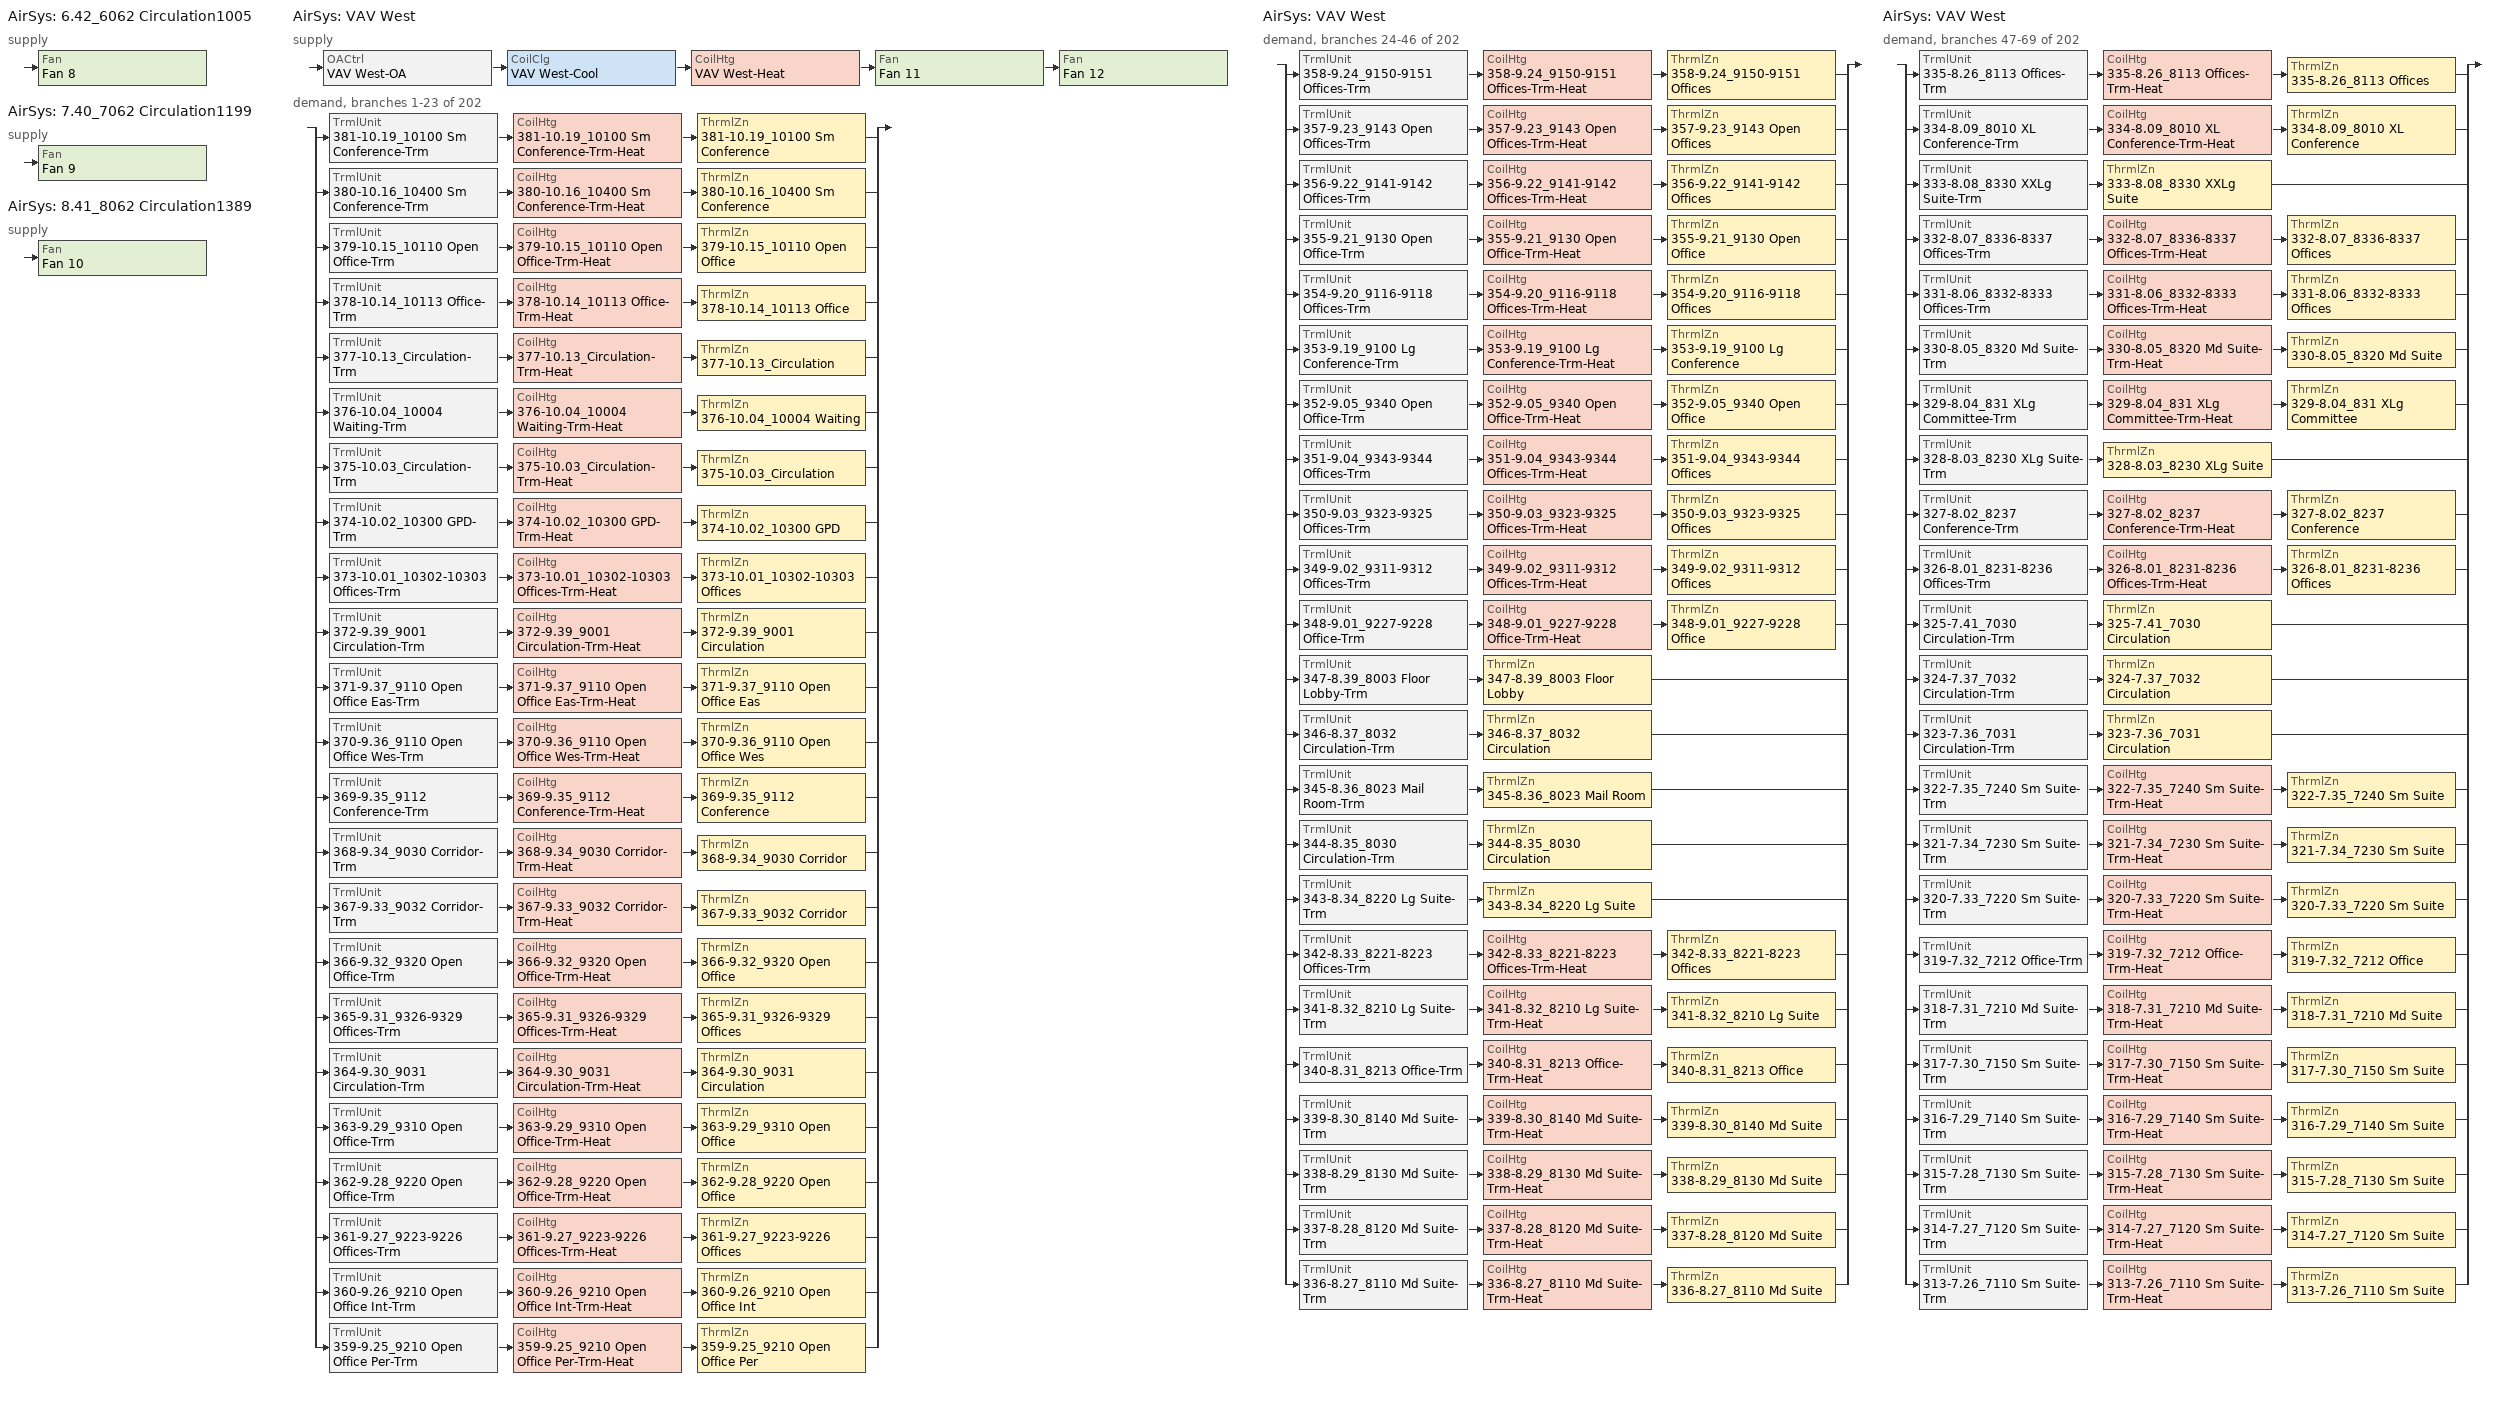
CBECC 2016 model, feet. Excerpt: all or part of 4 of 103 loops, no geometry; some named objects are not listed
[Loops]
AirSys '6.42_6062 Circulation1005'
 supply: Fan 'Fan 8'
AirSys '7.40_7062 Circulation1199'
 supply: Fan 'Fan 9'
AirSys '8.41_8062 Circulation1389'
 supply: Fan 'Fan 10'
AirSys 'VAV West'
 supply: OACtrl 'VAV West-OA' > CoilClg 'VAV West-Cool' > CoilHtg 'VAV West-Heat' > Fan 'Fan 11' > Fan 'Fan 12'
 demand, branches 1-23 of 202: split
  | TrmlUnit '381-10.19_10100 Sm Conference-Trm' > CoilHtg '381-10.19_10100 Sm Conference-Trm-Heat' > ThrmlZn '381-10.19_10100 Sm Conference'
  | TrmlUnit '380-10.16_10400 Sm Conference-Trm' > CoilHtg '380-10.16_10400 Sm Conference-Trm-Heat' > ThrmlZn '380-10.16_10400 Sm Conference'
  | TrmlUnit '379-10.15_10110 Open Office-Trm' > CoilHtg '379-10.15_10110 Open Office-Trm-Heat' > ThrmlZn '379-10.15_10110 Open Office'
  | TrmlUnit '378-10.14_10113 Office-Trm' > CoilHtg '378-10.14_10113 Office-Trm-Heat' > ThrmlZn '378-10.14_10113 Office'
  | TrmlUnit '377-10.13_Circulation-Trm' > CoilHtg '377-10.13_Circulation-Trm-Heat' > ThrmlZn '377-10.13_Circulation'
  | TrmlUnit '376-10.04_10004 Waiting-Trm' > CoilHtg '376-10.04_10004 Waiting-Trm-Heat' > ThrmlZn '376-10.04_10004 Waiting'
  | TrmlUnit '375-10.03_Circulation-Trm' > CoilHtg '375-10.03_Circulation-Trm-Heat' > ThrmlZn '375-10.03_Circulation'
  | TrmlUnit '374-10.02_10300 GPD-Trm' > CoilHtg '374-10.02_10300 GPD-Trm-Heat' > ThrmlZn '374-10.02_10300 GPD'
  | TrmlUnit '373-10.01_10302-10303 Offices-Trm' > CoilHtg '373-10.01_10302-10303 Offices-Trm-Heat' > ThrmlZn '373-10.01_10302-10303 Offices'
  | TrmlUnit '372-9.39_9001 Circulation-Trm' > CoilHtg '372-9.39_9001 Circulation-Trm-Heat' > ThrmlZn '372-9.39_9001 Circulation'
  | TrmlUnit '371-9.37_9110 Open Office Eas-Trm' > CoilHtg '371-9.37_9110 Open Office Eas-Trm-Heat' > ThrmlZn '371-9.37_9110 Open Office Eas'
  | TrmlUnit '370-9.36_9110 Open Office Wes-Trm' > CoilHtg '370-9.36_9110 Open Office Wes-Trm-Heat' > ThrmlZn '370-9.36_9110 Open Office Wes'
  | TrmlUnit '369-9.35_9112 Conference-Trm' > CoilHtg '369-9.35_9112 Conference-Trm-Heat' > ThrmlZn '369-9.35_9112 Conference'
  | TrmlUnit '368-9.34_9030 Corridor-Trm' > CoilHtg '368-9.34_9030 Corridor-Trm-Heat' > ThrmlZn '368-9.34_9030 Corridor'
  | TrmlUnit '367-9.33_9032 Corridor-Trm' > CoilHtg '367-9.33_9032 Corridor-Trm-Heat' > ThrmlZn '367-9.33_9032 Corridor'
  | TrmlUnit '366-9.32_9320 Open Office-Trm' > CoilHtg '366-9.32_9320 Open Office-Trm-Heat' > ThrmlZn '366-9.32_9320 Open Office'
  | TrmlUnit '365-9.31_9326-9329 Offices-Trm' > CoilHtg '365-9.31_9326-9329 Offices-Trm-Heat' > ThrmlZn '365-9.31_9326-9329 Offices'
  | TrmlUnit '364-9.30_9031 Circulation-Trm' > CoilHtg '364-9.30_9031 Circulation-Trm-Heat' > ThrmlZn '364-9.30_9031 Circulation'
  | TrmlUnit '363-9.29_9310 Open Office-Trm' > CoilHtg '363-9.29_9310 Open Office-Trm-Heat' > ThrmlZn '363-9.29_9310 Open Office'
  | TrmlUnit '362-9.28_9220 Open Office-Trm' > CoilHtg '362-9.28_9220 Open Office-Trm-Heat' > ThrmlZn '362-9.28_9220 Open Office'
  | TrmlUnit '361-9.27_9223-9226 Offices-Trm' > CoilHtg '361-9.27_9223-9226 Offices-Trm-Heat' > ThrmlZn '361-9.27_9223-9226 Offices'
  | TrmlUnit '360-9.26_9210 Open Office Int-Trm' > CoilHtg '360-9.26_9210 Open Office Int-Trm-Heat' > ThrmlZn '360-9.26_9210 Open Office Int'
  | TrmlUnit '359-9.25_9210 Open Office Per-Trm' > CoilHtg '359-9.25_9210 Open Office Per-Trm-Heat' > ThrmlZn '359-9.25_9210 Open Office Per'
AirSys 'VAV West'
 demand, branches 24-46 of 202: split
  | TrmlUnit '358-9.24_9150-9151 Offices-Trm' > CoilHtg '358-9.24_9150-9151 Offices-Trm-Heat' > ThrmlZn '358-9.24_9150-9151 Offices'
  | TrmlUnit '357-9.23_9143 Open Offices-Trm' > CoilHtg '357-9.23_9143 Open Offices-Trm-Heat' > ThrmlZn '357-9.23_9143 Open Offices'
  | TrmlUnit '356-9.22_9141-9142 Offices-Trm' > CoilHtg '356-9.22_9141-9142 Offices-Trm-Heat' > ThrmlZn '356-9.22_9141-9142 Offices'
  | TrmlUnit '355-9.21_9130 Open Office-Trm' > CoilHtg '355-9.21_9130 Open Office-Trm-Heat' > ThrmlZn '355-9.21_9130 Open Office'
  | TrmlUnit '354-9.20_9116-9118 Offices-Trm' > CoilHtg '354-9.20_9116-9118 Offices-Trm-Heat' > ThrmlZn '354-9.20_9116-9118 Offices'
  | TrmlUnit '353-9.19_9100 Lg Conference-Trm' > CoilHtg '353-9.19_9100 Lg Conference-Trm-Heat' > ThrmlZn '353-9.19_9100 Lg Conference'
  | TrmlUnit '352-9.05_9340 Open Office-Trm' > CoilHtg '352-9.05_9340 Open Office-Trm-Heat' > ThrmlZn '352-9.05_9340 Open Office'
  | TrmlUnit '351-9.04_9343-9344 Offices-Trm' > CoilHtg '351-9.04_9343-9344 Offices-Trm-Heat' > ThrmlZn '351-9.04_9343-9344 Offices'
  | TrmlUnit '350-9.03_9323-9325 Offices-Trm' > CoilHtg '350-9.03_9323-9325 Offices-Trm-Heat' > ThrmlZn '350-9.03_9323-9325 Offices'
  | TrmlUnit '349-9.02_9311-9312 Offices-Trm' > CoilHtg '349-9.02_9311-9312 Offices-Trm-Heat' > ThrmlZn '349-9.02_9311-9312 Offices'
  | TrmlUnit '348-9.01_9227-9228 Office-Trm' > CoilHtg '348-9.01_9227-9228 Office-Trm-Heat' > ThrmlZn '348-9.01_9227-9228 Office'
  | TrmlUnit '347-8.39_8003 Floor Lobby-Trm' > ThrmlZn '347-8.39_8003 Floor Lobby'
  | TrmlUnit '346-8.37_8032 Circulation-Trm' > ThrmlZn '346-8.37_8032 Circulation'
  | TrmlUnit '345-8.36_8023 Mail Room-Trm' > ThrmlZn '345-8.36_8023 Mail Room'
  | TrmlUnit '344-8.35_8030 Circulation-Trm' > ThrmlZn '344-8.35_8030 Circulation'
  | TrmlUnit '343-8.34_8220 Lg Suite-Trm' > ThrmlZn '343-8.34_8220 Lg Suite'
  | TrmlUnit '342-8.33_8221-8223 Offices-Trm' > CoilHtg '342-8.33_8221-8223 Offices-Trm-Heat' > ThrmlZn '342-8.33_8221-8223 Offices'
  | TrmlUnit '341-8.32_8210 Lg Suite-Trm' > CoilHtg '341-8.32_8210 Lg Suite-Trm-Heat' > ThrmlZn '341-8.32_8210 Lg Suite'
  | TrmlUnit '340-8.31_8213 Office-Trm' > CoilHtg '340-8.31_8213 Office-Trm-Heat' > ThrmlZn '340-8.31_8213 Office'
  | TrmlUnit '339-8.30_8140 Md Suite-Trm' > CoilHtg '339-8.30_8140 Md Suite-Trm-Heat' > ThrmlZn '339-8.30_8140 Md Suite'
  | TrmlUnit '338-8.29_8130 Md Suite-Trm' > CoilHtg '338-8.29_8130 Md Suite-Trm-Heat' > ThrmlZn '338-8.29_8130 Md Suite'
  | TrmlUnit '337-8.28_8120 Md Suite-Trm' > CoilHtg '337-8.28_8120 Md Suite-Trm-Heat' > ThrmlZn '337-8.28_8120 Md Suite'
  | TrmlUnit '336-8.27_8110 Md Suite-Trm' > CoilHtg '336-8.27_8110 Md Suite-Trm-Heat' > ThrmlZn '336-8.27_8110 Md Suite'
AirSys 'VAV West'
 demand, branches 47-69 of 202: split
  | TrmlUnit '335-8.26_8113 Offices-Trm' > CoilHtg '335-8.26_8113 Offices-Trm-Heat' > ThrmlZn '335-8.26_8113 Offices'
  | TrmlUnit '334-8.09_8010 XL Conference-Trm' > CoilHtg '334-8.09_8010 XL Conference-Trm-Heat' > ThrmlZn '334-8.09_8010 XL Conference'
  | TrmlUnit '333-8.08_8330 XXLg Suite-Trm' > ThrmlZn '333-8.08_8330 XXLg Suite'
  | TrmlUnit '332-8.07_8336-8337 Offices-Trm' > CoilHtg '332-8.07_8336-8337 Offices-Trm-Heat' > ThrmlZn '332-8.07_8336-8337 Offices'
  | TrmlUnit '331-8.06_8332-8333 Offices-Trm' > CoilHtg '331-8.06_8332-8333 Offices-Trm-Heat' > ThrmlZn '331-8.06_8332-8333 Offices'
  | TrmlUnit '330-8.05_8320 Md Suite-Trm' > CoilHtg '330-8.05_8320 Md Suite-Trm-Heat' > ThrmlZn '330-8.05_8320 Md Suite'
  | TrmlUnit '329-8.04_831 XLg Committee-Trm' > CoilHtg '329-8.04_831 XLg Committee-Trm-Heat' > ThrmlZn '329-8.04_831 XLg Committee'
  | TrmlUnit '328-8.03_8230 XLg Suite-Trm' > ThrmlZn '328-8.03_8230 XLg Suite'
  | TrmlUnit '327-8.02_8237 Conference-Trm' > CoilHtg '327-8.02_8237 Conference-Trm-Heat' > ThrmlZn '327-8.02_8237 Conference'
  | TrmlUnit '326-8.01_8231-8236 Offices-Trm' > CoilHtg '326-8.01_8231-8236 Offices-Trm-Heat' > ThrmlZn '326-8.01_8231-8236 Offices'
  | TrmlUnit '325-7.41_7030 Circulation-Trm' > ThrmlZn '325-7.41_7030 Circulation'
  | TrmlUnit '324-7.37_7032 Circulation-Trm' > ThrmlZn '324-7.37_7032 Circulation'
  | TrmlUnit '323-7.36_7031 Circulation-Trm' > ThrmlZn '323-7.36_7031 Circulation'
  | TrmlUnit '322-7.35_7240 Sm Suite-Trm' > CoilHtg '322-7.35_7240 Sm Suite-Trm-Heat' > ThrmlZn '322-7.35_7240 Sm Suite'
  | TrmlUnit '321-7.34_7230 Sm Suite-Trm' > CoilHtg '321-7.34_7230 Sm Suite-Trm-Heat' > ThrmlZn '321-7.34_7230 Sm Suite'
  | TrmlUnit '320-7.33_7220 Sm Suite-Trm' > CoilHtg '320-7.33_7220 Sm Suite-Trm-Heat' > ThrmlZn '320-7.33_7220 Sm Suite'
  | TrmlUnit '319-7.32_7212 Office-Trm' > CoilHtg '319-7.32_7212 Office-Trm-Heat' > ThrmlZn '319-7.32_7212 Office'
  | TrmlUnit '318-7.31_7210 Md Suite-Trm' > CoilHtg '318-7.31_7210 Md Suite-Trm-Heat' > ThrmlZn '318-7.31_7210 Md Suite'
  | TrmlUnit '317-7.30_7150 Sm Suite-Trm' > CoilHtg '317-7.30_7150 Sm Suite-Trm-Heat' > ThrmlZn '317-7.30_7150 Sm Suite'
  | TrmlUnit '316-7.29_7140 Sm Suite-Trm' > CoilHtg '316-7.29_7140 Sm Suite-Trm-Heat' > ThrmlZn '316-7.29_7140 Sm Suite'
  | TrmlUnit '315-7.28_7130 Sm Suite-Trm' > CoilHtg '315-7.28_7130 Sm Suite-Trm-Heat' > ThrmlZn '315-7.28_7130 Sm Suite'
  | TrmlUnit '314-7.27_7120 Sm Suite-Trm' > CoilHtg '314-7.27_7120 Sm Suite-Trm-Heat' > ThrmlZn '314-7.27_7120 Sm Suite'
  | TrmlUnit '313-7.26_7110 Sm Suite-Trm' > CoilHtg '313-7.26_7110 Sm Suite-Trm-Heat' > ThrmlZn '313-7.26_7110 Sm Suite'
[Spc] CondgType=DirectlyConditioned; FlrToCeilingHgt=10; Perim=0; OccFrac=0.5; FxdSeat=0; OccNumFxdSeat=0; EnvStatus=New; LtgStatus=New; IntLtgSpecMthd=AreaCategoryMethod; IntLPDReg=0.4; IntLPDNonReg=0; ProcElecPwrDens=0; ProcElecSchRef=Office Process4; ProcElecRadFrac=0; ProcElecLatFrac=0; ElevCnt=0; EscalCnt=0; HotelMotelGuestRmCnt=0; ExhACH=0; LabExhRtType=HoodDominated; HasProcExh=0
Name | Story | ThrmlZnRef | Area | SpcFunc | RecptPwrDens | SHWFluidSegRef | ExhPerSpc | SpcFuncDefaultsRef
S-39-3.43_3060 Circulation | Floor 3 | 39-3.43_3060 Circulation | 1090 | Corridors, Restrooms, Stairs, and Support Areas | 0.2 | DHW: Core1 - SHWSSeg | 0
S-40-3.44_3610-3611 Reception | Floor 3 | 40-3.44_3610-3611 Reception | 657 | Office (Greater than 250 square feet in floor area) | 3.5 | DHW: Core1 - SHWSSeg | 0
S-41-3.45_3640 Weapons Storage | Floor 3 | 41-3.45_3640 Weapons Storage | 231 | Corridors, Restrooms, Stairs, and Support Areas | 0.2 | DHW: Core1 - SHWSSeg | 250
S-42-3.46_3062 Circulation | Floor 3 | 42-3.46_3062 Circulation | 1307 | Corridors, Restrooms, Stairs, and Support Areas | 0.2 | DHW: Core1 - SHWSSeg | 0
S-43-3.47_3720-3730 PO150 | Floor 3 | 43-3.47_3720-3730 PO150 | 757 | Office (250 square feet in floor area or less) | 3.5 | DHW: Core1 - SHWSSeg | 0
S-44-3.48_3753 Special Service | Floor 3 | 44-3.48_3753 Special Service | 445 | Convention, Conference, Multipurpose and Meeting Center Areas | 3.5 | DHW: Core1 - SHWSSeg | 0
S-45-3.49_3752 Security Contro | Floor 3 | 45-3.49_3752 Security Contro | 337 | Office (Greater than 250 square feet in floor area) | 3.5 | DHW: Core1 - SHWSSeg | 0
S-46-3.50_3751 SS@A | Floor 3 | 46-3.50_3751 SS@A | 679 | Office (Greater than 250 square feet in floor area) | 3.5 | DHW: Core1 - SHWSSeg | 0
S-47-3.51_3000 Circulation | Floor 3 | 47-3.51_3000 Circulation | 1298 | Lobby, Hotel | 0.5 | DHW: Core1 - SHWSSeg | 0
S-204-3.01_3314 LPO100 | Floor 3 | 204-3.01_3314 LPO100 | 303 | Office (Greater than 250 square feet in floor area) | 3.5 | DHW: Core1 - SHWSSeg | 0
S-205-3.02_3310-3313 Committee | Floor 3 | 205-3.02_3310-3313 Committee | 517 | Office (Greater than 250 square feet in floor area) | 3.5 | DHW: Core1 - SHWSSeg | 0
S-206-3.03_3323 LPO 100 | Floor 3 | 206-3.03_3323 LPO 100 | 592 | Office (Greater than 250 square feet in floor area) | 3.5 | DHW: Core1 - SHWSSeg | 0
S-207-3.05_3330-3332 Committee | Floor 3 | 207-3.05_3330-3332 Committee | 633 | Office (Greater than 250 square feet in floor area) | 3.5 | DHW: Core1 - SHWSSeg | 0
S-208-3.06_3340-3342 Committee | Floor 3 | 208-3.06_3340-3342 Committee | 529 | Office (Greater than 250 square feet in floor area) | 3.5 | DHW: Core1 - SHWSSeg | 0
S-209-3.07_3350-3351 Committee | Floor 3 | 209-3.07_3350-3351 Committee | 633 | Office (Greater than 250 square feet in floor area) | 3.5 | DHW: Core1 - SHWSSeg | 0
S-210-3.08_3360-3362 Committee | Floor 3 | 210-3.08_3360-3362 Committee | 529 | Office (Greater than 250 square feet in floor area) | 3.5 | DHW: Core1 - SHWSSeg | 0
S-211-3.09_3430 Maintenance/Sto | Floor 3 | 211-3.09_3430 Maintenance/Sto | 949 | General Commercial and Industrial Work Areas, Low Bay | 3.5 | DHW: Core1 - SHWSSeg | 0
S-212-3.10_3440 Maintenance | Floor 3 | 212-3.10_3440 Maintenance | 843 | General Commercial and Industrial Work Areas, Low Bay | 3.5 | DHW: Core1 - SHWSSeg | 0
S-213-3.11_3440 Maintenance Cor | Floor 3 | 213-3.11_3440 Maintenance Cor | 1078 | General Commercial and Industrial Work Areas, Low Bay | 3.5 | DHW: Core1 - SHWSSeg | 0
S-214-3.27_3119 PO300 | Floor 3 | 214-3.27_3119 PO300 | 321 | Office (Greater than 250 square feet in floor area) | 3.5 | DHW: Core1 - SHWSSeg | 0
S-215-3.28_3120-3122 PO200 | Floor 3 | 215-3.28_3120-3122 PO200 | 706 | Office (Greater than 250 square feet in floor area) | 3.5 | DHW: Core1 - SHWSSeg | 0
S-216-3.29_3110-3112 Finance | Floor 3 | 216-3.29_3110-3112 Finance | 973 | Office (Greater than 250 square feet in floor area) | 3.5 | DHW: Core1 - SHWSSeg | 0
S-217-3.30_3217 PO120 | Floor 3 | 217-3.30_3217 PO120 | 219 | Office (Greater than 250 square feet in floor area) | 3.5 | DHW: Core1 - SHWSSeg | 0
S-218-3.31_3216 PO250 | Floor 3 | 218-3.31_3216 PO250 | 377 | Office (Greater than 250 square feet in floor area) | 3.5 | DHW: Core1 - SHWSSeg | 0
S-219-3.32_3212-3215 PO150 | Floor 3 | 219-3.32_3212-3215 PO150 | 731 | Office (250 square feet in floor area or less) | 3.5 | DHW: Core1 - SHWSSeg | 0
S-220-3.33_3210 Reception | Floor 3 | 220-3.33_3210 Reception | 253 | Office (Greater than 250 square feet in floor area) | 3.5 | DHW: Core1 - SHWSSeg | 0
S-221-3.34_3220-3221 Committee | Floor 3 | 221-3.34_3220-3221 Committee | 620 | Office (Greater than 250 square feet in floor area) | 3.5 | DHW: Core1 - SHWSSeg | 0
S-222-3.35_3230-3232 Committee | Floor 3 | 222-3.35_3230-3232 Committee | 543 | Office (Greater than 250 square feet in floor area) | 3.5 | DHW: Core1 - SHWSSeg | 0
S-223-3.36_3250-3251 Committee | Floor 3 | 223-3.36_3250-3251 Committee | 616 | Office (Greater than 250 square feet in floor area) | 3.5 | DHW: Core1 - SHWSSeg | 0
S-224-3.37_3240-3241 Committee | Floor 3 | 224-3.37_3240-3241 Committee | 546 | Office (Greater than 250 square feet in floor area) | 3.5 | DHW: Core1 - SHWSSeg | 0
S-225-3.38_3031 Circulation | Floor 3 | 225-3.38_3031 Circulation | 1030 | Corridors, Restrooms, Stairs, and Support Areas | 0.2 | DHW: Core1 - SHWSSeg | 0
S-226-3.39_3021 Circulation | Floor 3 | 226-3.39_3021 Circulation | 1035 | Corridors, Restrooms, Stairs, and Support Areas | 0.2 | DHW: Core1 - SHWSSeg | 0
S-227-3.52_3118 PO250 | Floor 3 | 227-3.52_3118 PO250 | 1094 | Office (Greater than 250 square feet in floor area) | 3.5 | DHW: Core1 - SHWSSeg | 0
S-228-3.53_3117 Sm Conference | Floor 3 | 228-3.53_3117 Sm Conference | 185 | Convention, Conference, Multipurpose and Meeting Center Areas | 3.5 | DHW: Core1 - SHWSSeg | 0
S-229-3.54_3116 Lg Conference | Floor 3 | 229-3.54_3116 Lg Conference | 457 | Convention, Conference, Multipurpose and Meeting Center Areas | 3.5 | DHW: Core1 - SHWSSeg | 0
S-230-3.55_3110 Finance | Floor 3 | 230-3.55_3110 Finance | 1317 | Office (Greater than 250 square feet in floor area) | 3.5 | DHW: Core1 - SHWSSeg | 0
S-231-3.56_3211 Legislative Cou | Floor 3 | 231-3.56_3211 Legislative Cou | 861 | Office (Greater than 250 square feet in floor area) | 3.5 | DHW: Core1 - SHWSSeg | 0
S-232-3.57_3022-3023 Copy & Tec | Floor 3 | 232-3.57_3022-3023 Copy & Tec | 497 | Corridors, Restrooms, Stairs, and Support Areas | 0.2 | DHW: Core1 - SHWSSeg | 583
S-233-3.58_3030 Circulation | Floor 3 | 233-3.58_3030 Circulation | 871 | Corridors, Restrooms, Stairs, and Support Areas | 0.2 | DHW: Core1 - SHWSSeg | 0
S-392-3631 Security Controls Eq | Floor 3 | 392-3631 Security Controls Eq | 471 | Computer Room | 20 | DHW: Core1 - SHWSSeg | 0
S-410-3027-3028 Electrical | Floor 3 | 410-3027-3028 Electrical | 365 | Electrical, Mechanical, Telephone Rooms | 0.2 | DHW: Core1 - SHWSSeg | 600
S-411-3050-3051 Electrical | Floor 3 | 411-3050-3051 Electrical | 332 | Electrical, Mechanical, Telephone Rooms | 0.2 | DHW: Core1 - SHWSSeg | 600
S-412-3410 IDF | Floor 3 | 412-3410 IDF | 123 | Electrical, Mechanical, Telephone Rooms | 0.2 | DHW: Core1 - SHWSSeg | 0
S-413-3113 IDF | Floor 3 | 413-3113 IDF | 48 | Electrical, Mechanical, Telephone Rooms | 0.2 | DHW: Core1 - SHWSSeg | 0
S-446-Ind_S103 Stair 1 | Floor 3 | 446-Ind_S103 Stair 1 | 724 | Corridors, Restrooms, Stairs, and Support Areas | 0.2 | DHW: Grab N Go4062 - SHWSSeg | 0
S-447-Ind_S203 Stair 2 | Floor 3 | 447-Ind_S203 Stair 2 | 525 | Corridors, Restrooms, Stairs, and Support Areas | 0.2 | DHW: Grab N Go4062 - SHWSSeg | 0
S-448-Ind_S303 Stair 3 | Floor 3 | 448-Ind_S303 Stair 3 | 555 | Corridors, Restrooms, Stairs, and Support Areas | 0.2 | DHW: Grab N Go4062 - SHWSSeg | 0
S-449-Ind_S403 Stair 4 | Floor 3 | 449-Ind_S403 Stair 4 | 795 | Corridors, Restrooms, Stairs, and Support Areas | 0.2 | DHW: Grab N Go4062 - SHWSSeg | 0
S-450-Ind_All Restrooms 3rd | Floor 3 | 450-Ind_All Restrooms 3rd | 1609 | Corridors, Restrooms, Stairs, and Support Areas | 0.2 | DHW: Grab N Go4062 - SHWSSeg | 1800
S-451-Ind_3053 Storage | Floor 3 | 451-Ind_3053 Storage | 84 | Corridors, Restrooms, Stairs, and Support Areas | 0.2 | DHW: Grab N Go4062 - SHWSSeg | 0
S-452-Ind_3711 Toilet | Floor 3 | 452-Ind_3711 Toilet | 111 | Corridors, Restrooms, Stairs, and Support Areas | 0.2 | DHW: Grab N Go4062 - SHWSSeg | 0
S-48-4.10_4513 Office | Floor 4 | 48-4.10_4513 Office | 459 | Office (Greater than 250 square feet in floor area) |  | DHW: Core1 - SHWSSeg | 0 | Open office
S-49-4.11_4510 Med Suite | Floor 4 | 49-4.11_4510 Med Suite | 904 | Office (250 square feet in floor area or less) | 3.5 | DHW: Core1 - SHWSSeg | 0 | Private Office
S-50-4.12_4520 Sm Suite | Floor 4 | 50-4.12_4520 Sm Suite | 944 | Office (250 square feet in floor area or less) | 3.5 | DHW: Core1 - SHWSSeg | 0 | Private Office
S-51-4.13_4530 Sm Suite | Floor 4 | 51-4.13_4530 Sm Suite | 934 | Office (Greater than 250 square feet in floor area) | 3.5 | DHW: Core1 - SHWSSeg | 0
S-52-4.14_4540 Sm Suite | Floor 4 | 52-4.14_4540 Sm Suite | 878 | Office (Greater than 250 square feet in floor area) | 3.5 | DHW: Core1 - SHWSSeg | 0
S-53-4.15_4612 Office | Floor 4 | 53-4.15_4612 Office | 310 | Office (Greater than 250 square feet in floor area) | 3.5 | DHW: Core1 - SHWSSeg | 0
S-54-4.16_4610 Med Suite | Floor 4 | 54-4.16_4610 Med Suite | 837 | Office (Greater than 250 square feet in floor area) | 3.5 | DHW: Core1 - SHWSSeg | 0
S-55-4.17_4620 Sm Suite | Floor 4 | 55-4.17_4620 Sm Suite | 888 | Office (Greater than 250 square feet in floor area) | 3.5 | DHW: Core1 - SHWSSeg | 0
S-56-4.18_4630 Sm Suite | Floor 4 | 56-4.18_4630 Sm Suite | 876 | Office (Greater than 250 square feet in floor area) | 3.5 | DHW: Core1 - SHWSSeg | 0
S-57-4.19_4640 Sm Suite | Floor 4 | 57-4.19_4640 Sm Suite | 955 | Office (Greater than 250 square feet in floor area) | 3.5 | DHW: Core1 - SHWSSeg | 0
S-58-4.20_4650 Med Suite | Floor 4 | 58-4.20_4650 Med Suite | 836 | Office (Greater than 250 square feet in floor area) | 3.5 | DHW: Core1 - SHWSSeg | 0
S-59-4.21_4652 Office | Floor 4 | 59-4.21_4652 Office | 310 | Office (Greater than 250 square feet in floor area) | 3.5 | DHW: Core1 - SHWSSeg | 0
S-60-4.22_4710 Sm Suite | Floor 4 | 60-4.22_4710 Sm Suite | 879 | Office (Greater than 250 square feet in floor area) | 3.5 | DHW: Core1 - SHWSSeg | 0
S-61-4.23_4720 Sm Suite | Floor 4 | 61-4.23_4720 Sm Suite | 952 | Office (Greater than 250 square feet in floor area) | 3.5 | DHW: Core1 - SHWSSeg | 0
S-62-4.24_4730 Sm Suite | Floor 4 | 62-4.24_4730 Sm Suite | 962 | Office (Greater than 250 square feet in floor area) | 3.5 | DHW: Core1 - SHWSSeg | 0
S-63-4.25_4740 Med Suite | Floor 4 | 63-4.25_4740 Med Suite | 904 | Office (Greater than 250 square feet in floor area) | 3.5 | DHW: Core1 - SHWSSeg | 0
[IntLtgSys]
Name | Spc | LumRef | LumCnt | LumMntgHgt | DaylitAreaType | PAFCredType
3.43 non Daylit | S-39-3.43_3060 Circulation | ( W 1x2, H1, - none -, - none -, - none - ) | ( 11, 4, 0, 0, 0 )
3.44 Non daylit | S-40-3.44_3610-3611 Reception | ( F3/8, H1, F3 ) | ( 1, 1, 5 )
3.45 non daylit | S-41-3.45_3640 Weapons Storage | ( F3, - none -, - none - ) | ( 2, 0, 0 ) | 12
3.46 non Daylit | S-42-3.46_3062 Circulation | ( W 1x2, F3, F6A, - none -, - none - ) | ( 11, 2, 2, 0, 0 )
3.47 non daylit | S-43-3.47_3720-3730 PO150 | ( F3, W 1x2 ) | ( 6, 2 )
3.48 non daylit | S-44-3.48_3753 Special Service | ( F3/12, F3, - none - ) | ( 2, 1, 0 ) | 12
3.49 non daylit | S-45-3.49_3752 Security Contro | F3 | 3
3.50 primary | S-46-3.50_3751 SS@A | ( F3, F3/8 ) | ( 1, 2 ) |  | PrimarySidelit
3.50 secondary | S-46-3.50_3751 SS@A | ( F3, F3/8 ) | ( 1, 2 ) |  | SecondarySidelit
3.51 primary | S-47-3.51_3000 Circulation | H1 | 4 | 12 | PrimarySidelit
3.51 secondary | S-47-3.51_3000 Circulation | H1 | 2 | 12 | SecondarySidelit
3.51 non daylit | S-47-3.51_3000 Circulation | ( J 12, J 18 ) | ( 1, 1 )
3.01 PRIMARY | S-204-3.01_3314 LPO100 | F3 | 3 |  | PrimarySidelit
3.02 primary | S-205-3.02_3310-3313 Committee | F3 | 2 |  | PrimarySidelit
3.02 non daylit | S-205-3.02_3310-3313 Committee | ( F3, F3/8 ) | ( 2, 1 )
3.03 PRIMARY | S-206-3.03_3323 LPO 100 | F3 | 3 |  | PrimarySidelit
3.03 secondary | S-206-3.03_3323 LPO 100 | F3 | 3 |  | SecondarySidelit
3.05 primary | S-207-3.05_3330-3332 Committee | F3/8 | 1 |  | PrimarySidelit
3.05 non daylit | S-207-3.05_3330-3332 Committee | ( F3/8, H1, F3 ) | ( 2, 1, 1 )
3.06 non daylit | S-208-3.06_3340-3342 Committee | ( F3/8, H1, F3 ) | ( 2, 1, 1 )
3.06 primary | S-208-3.06_3340-3342 Committee | F3 | 1 |  | PrimarySidelit
3.07 non daylit | S-209-3.07_3350-3351 Committee | ( F3/8, H1, F3 ) | ( 2, 1, 1 )
3.07 primary | S-209-3.07_3350-3351 Committee | F3/8 | 1 |  | PrimarySidelit
3.08 non daylit | S-210-3.08_3360-3362 Committee | ( F3/8, H1, F3 ) | ( 2, 1, 1 )
3.08 primary | S-210-3.08_3360-3362 Committee | F3/8 | 1 |  | PrimarySidelit
3.09 Non daylit | S-211-3.09_3430 Maintenance/Sto | ( F3/8, F3, F1B ) | ( 1, 1, 1 )
3.09 Secondary | S-211-3.09_3430 Maintenance/Sto | ( F3/8, F3, F1B ) | ( 1, 0, 0 ) |  | SecondarySidelit
3.09 Primary | S-211-3.09_3430 Maintenance/Sto | ( F3/8, - none -, - none - ) | ( 1, 0, 0 ) |  | PrimarySidelit
3.10 Primary | S-212-3.10_3440 Maintenance | ( F3, F3/8, - none - ) | ( 2, 2, 0 ) |  | PrimarySidelit
3.11 Non daylit | S-213-3.11_3440 Maintenance Cor | ( F3, F3/8, - none - ) | ( 2, 4, 0 )
3.27 Primary | S-214-3.27_3119 PO300 | ( F3/8, - none -, - none - ) | ( 2, 0, 0 ) | 12 | PrimarySidelit
3.28 Primary | S-215-3.28_3120-3122 PO200 | ( F3, F3, F3/8, F3 ) | ( 1, 1, 1, 0 ) |  | PrimarySidelit
3.28 secondary | S-215-3.28_3120-3122 PO200 | ( F3, F3, F3/8, - none - ) | ( 1, 1, 1, 0 ) |  | SecondarySidelit
3.29 Primary | S-216-3.29_3110-3112 Finance | ( F3, F3, F3/12, F3 ) | ( 1, 1, 1, 1 ) |  | PrimarySidelit
3.29 secondary | S-216-3.29_3110-3112 Finance | ( F3, F3, F3/12, F3 ) | ( 1, 1, 0, 1 ) |  | SecondarySidelit
3.30 Primary | S-217-3.30_3217 PO120 | ( F3, - none -, - none - ) | ( 1, 0, 0 ) |  | PrimarySidelit
3.30 non DAYLIT | S-217-3.30_3217 PO120 | ( F3, - none -, - none - ) | ( 1, 0, 0 )
3.31 Primary | S-218-3.31_3216 PO250 | ( F3, - none -, - none - ) | ( 4, 0, 0 ) |  | PrimarySidelit
3.32 Primary | S-219-3.32_3212-3215 PO150 | ( F3, F3, F3, F3 ) | ( 2, 2, 2, 2 ) | 12 | PrimarySidelit
3.33 Non daylit | S-220-3.33_3210 Reception | ( F3/8, F3, F3 ) | ( 2, 0, 0 )
3.34 Primary | S-221-3.34_3220-3221 Committee | ( F3, - none -, - none - ) | ( 3, 0, 0 ) |  | PrimarySidelit
3.34 Non daylit | S-221-3.34_3220-3221 Committee | ( F3/8, F3, F3 ) | ( 2, 2, 0 )
3.35 Primary | S-222-3.35_3230-3232 Committee | ( F3, F3/8, - none - ) | ( 2, 0, 0 ) |  | PrimarySidelit
3.35 Non daylit | S-222-3.35_3230-3232 Committee | ( F3/8, F3, F3 ) | ( 2, 1, 1 )
3.36 Primary | S-223-3.36_3250-3251 Committee | ( F3, F3/8, - none - ) | ( 2, 0, 0 ) |  | PrimarySidelit
3.36 secondary | S-223-3.36_3250-3251 Committee | ( F3, - none -, - none - ) | ( 2, 0, 0 ) |  | SecondarySidelit
3.36 non daylit | S-223-3.36_3250-3251 Committee | ( F3, - none -, - none - ) | ( 4, 0, 0 )
3.37 Primary | S-224-3.37_3240-3241 Committee | ( F3, - none -, - none - ) | ( 2, 0, 0 ) |  | PrimarySidelit
3.37 non daylit | S-224-3.37_3240-3241 Committee | ( F3, - none -, - none - ) | ( 3, 0, 0 )
3.38 Non daylit | S-225-3.38_3031 Circulation | ( W 1x2, F3, F3 ) | ( 7, 1, 1 ) | 12
3.39 Non daylit | S-226-3.39_3021 Circulation | ( W 1x2, F3, F3 ) | ( 13, 0, 0 ) | 12
3.52 non daylit | S-227-3.52_3118 PO250 | ( F3/8, F3/8, F3, H1, W 1x2 ) | ( 2, 1, 2, 2, 5 ) | 12
3.53 non daylit | S-228-3.53_3117 Sm Conference | ( F3/8, - none -, - none - ) | ( 1, 0, 0 ) | 12
3.54 non daylit | S-229-3.54_3116 Lg Conference | ( F3/8, - none -, - none - ) | ( 3, 0, 0 )
3.55 non daylit | S-230-3.55_3110 Finance | ( F3, F3, F3/12, F3, F3 ) | ( 2, 2, 2, 1, 2 )
3.56 Non daylit | S-231-3.56_3211 Legislative Cou | ( F3/12, H1, F3 ) | ( 3, 2, 0 ) | 12
3.57 Non daylit | S-232-3.57_3022-3023 Copy & Tec | ( F6A, F3, F3 ) | ( 1, 4, 0 ) | 12
3.58 Non daylit | S-233-3.58_3030 Circulation | ( W 1x2, F3/8, H1 ) | ( 10, 1, 1 )
3027/3028 non daylit | S-410-3027-3028 Electrical | ( F1B, F1B ) | ( 2, 3 )
3050/3051 non daylit | S-411-3050-3051 Electrical | ( F1B, F1B ) | ( 3, 2 )
3410 non daylit | S-412-3410 IDF | F1B | 2
3113  non Daylit | S-413-3113 IDF | ( H1, F12, - none -, - none -, - none - ) | ( 1, 0, 0, 0, 0 ) | 12
446 non Dayli | S-446-Ind_S103 Stair 1 | ( H1, F12, - none -, - none -, - none - ) | ( 1, 4, 0, 0, 0 )
447 non Daylit | S-447-Ind_S203 Stair 2 | ( H1, F12, - none -, - none -, - none - ) | ( 1, 4, 0, 0, 0 )
448 non Daylit | S-448-Ind_S303 Stair 3 | ( H1, F12, - none -, - none -, - none - ) | ( 1, 4, 0, 0, 0 )
449 non Daylit | S-449-Ind_S403 Stair 4 | ( H1, F12, H1, - none -, - none - ) | ( 1, 8, 0, 0, 0 )
3.59 Ind non Daylit | S-450-Ind_All Restrooms 3rd | ( S, H1, Q2 14-8, S, H1 ) | ( 5, 4, 2, 5, 3 )
3.59 Ind non Daylit b | S-450-Ind_All Restrooms 3rd | ( Q2 9-9, S, H1, Q2 12, Q2 15-9 ) | ( 1, 4, 3, 1, 1 )
3053 non Daylit | S-451-Ind_3053 Storage | ( H1, F12, - none -, - none -, - none - ) | ( 1, 0, 0, 0, 0 ) | 12
3711  non Daylit | S-452-Ind_3711 Toilet | ( H1, S, - none -, - none -, - none - ) | ( 1, 2, 0, 0, 0 ) | 12
4.10 Primary | S-48-4.10_4513 Office | ( F3, F3/8 ) | ( 3, 1 ) |  | PrimarySidelit | OccupantSensingControls-251to500SF
4.11 Primary | S-49-4.11_4510 Med Suite | ( F3/8, F3/8, F3 ) | ( 1, 0, 1 ) |  | PrimarySidelit
4.11 secondary | S-49-4.11_4510 Med Suite | ( F3/8, - none - ) | ( 1, 0 ) |  | SecondarySidelit
4.11 non Daylit | S-49-4.11_4510 Med Suite | ( F3/8, F3, F3/8 ) | ( 1, 4, 1 )
4.12 Primary | S-50-4.12_4520 Sm Suite | ( F3, - none - ) | ( 3, 0 ) |  | PrimarySidelit
4.12 secondary | S-50-4.12_4520 Sm Suite | ( F3, - none - ) | ( 1, 0 ) |  | SecondarySidelit
4.12 non Daylit | S-50-4.12_4520 Sm Suite | ( F3, F3, F3 ) | ( 1, 2, 1 )
4.13 Primary | S-51-4.13_4530 Sm Suite | ( F3, - none - ) | ( 3, 0 ) |  | PrimarySidelit
4.13 secondary | S-51-4.13_4530 Sm Suite | ( F3, - none - ) | ( 1, 0 ) |  | SecondarySidelit
4.13 non Daylit | S-51-4.13_4530 Sm Suite | ( F3, F3, F3 ) | ( 1, 2, 1 )
4.14 Primary | S-52-4.14_4540 Sm Suite | ( F3, - none - ) | ( 3, 0 ) |  | PrimarySidelit
4.14 secondary | S-52-4.14_4540 Sm Suite | ( F3, - none - ) | ( 2, 0 ) |  | SecondarySidelit
4.14 non Daylit | S-52-4.14_4540 Sm Suite | ( F3, F3, F3 ) | ( 2, 2, 0 )
4.15 Primary | S-53-4.15_4612 Office | ( F3/12, - none - ) | ( 1, 0 ) |  | PrimarySidelit
4.16 Primary | S-54-4.16_4610 Med Suite | ( F3, F3/8, F3/8 ) | ( 2, 1, 1 )
4.16 non Daylit | S-54-4.16_4610 Med Suite | ( F3, F3/8, H1 ) | ( 1, 1, 2 )
4.17 Primary | S-55-4.17_4620 Sm Suite | ( F3, - none - ) | ( 2, 0 ) |  | PrimarySidelit
4.17 secondary | S-55-4.17_4620 Sm Suite | ( F3, - none - ) | ( 2, 0 ) |  | SecondarySidelit
4.17 non Daylit | S-55-4.17_4620 Sm Suite | ( F3, F3, F3 ) | ( 1, 2, 1 )
4.18 Primary | S-56-4.18_4630 Sm Suite | ( F3, - none - ) | ( 2, 0 ) |  | PrimarySidelit
4.18 secondary | S-56-4.18_4630 Sm Suite | ( F3, - none - ) | ( 2, 0 ) |  | SecondarySidelit
4.18 non Daylit | S-56-4.18_4630 Sm Suite | ( F3, F3, F3 ) | ( 1, 2, 1 )
4.19 Primary | S-57-4.19_4640 Sm Suite | ( F3, - none - ) | ( 2, 0 ) |  | PrimarySidelit
4.19 secondary | S-57-4.19_4640 Sm Suite | ( F3, - none - ) | ( 2, 0 ) |  | SecondarySidelit
4.19 non Daylit | S-57-4.19_4640 Sm Suite | ( F3, F3, F3 ) | ( 1, 2, 1 )
4.20 Primary | S-58-4.20_4650 Med Suite | ( F3, F3/8, F4/12 ) | ( 2, 2, 0 ) |  | PrimarySidelit
4.20 Non Daylit | S-58-4.20_4650 Med Suite | ( F3, F3/8, H1 ) | ( 1, 1, 2 )
4.21 Primary | S-59-4.21_4652 Office | ( F3/12, - none - ) | ( 1, 0 ) |  | PrimarySidelit
4.22 Primary | S-60-4.22_4710 Sm Suite | ( F3, - none - ) | ( 3, 0 ) |  | PrimarySidelit
4.22 secondary | S-60-4.22_4710 Sm Suite | ( F3, - none - ) | ( 2, 0 ) |  | SecondarySidelit
4.22 non Daylit | S-60-4.22_4710 Sm Suite | ( F3, F3, F3 ) | ( 2, 2, 0 )
4.23 Primary | S-61-4.23_4720 Sm Suite | ( F3, - none - ) | ( 3, 0 ) |  | PrimarySidelit
4.23 secondary | S-61-4.23_4720 Sm Suite | ( F3, - none - ) | ( 1, 0 ) |  | SecondarySidelit
4.23 non Daylit | S-61-4.23_4720 Sm Suite | ( F3, F3, F3 ) | ( 1, 2, 1 )
4.24 Primary | S-62-4.24_4730 Sm Suite | ( F3, - none - ) | ( 3, 0 ) |  | PrimarySidelit
4.24 secondary | S-62-4.24_4730 Sm Suite | ( F3, - none - ) | ( 1, 0 ) |  | SecondarySidelit
4.24 non Daylit | S-62-4.24_4730 Sm Suite | ( F3, F3, F3 ) | ( 1, 2, 1 )
4.25 Primary | S-63-4.25_4740 Med Suite | ( F3/8, F3/8, F3 ) | ( 1, 1, 0 ) |  | PrimarySidelit
4.25 secondary | S-63-4.25_4740 Med Suite | ( F3/8, - none - ) | ( 1, 0 ) |  | SecondarySidelit
[Story]
Floor 4: Mult=1; Z=51.67; FlrToFlrHgt=13; FlrToCeilingHgt=10
[AirSys] Status=New; CtrlSysType=DDCToZone; IsAllOA=0; FanCtrl=Continuous; Cnt=1; ExhSysType=General; ExhCtrlMthd=ConstantFlowConstantSpeedFan; DuctIns=0; DuctLctn=Conditioned; HERSDuctReq=0; HERSDuctTested=0; NRCAMch03A=0; NRCAMch04H=0; NRCAMch08A=0; NRCAMch09A=0; NRCAMch10A=0; NRCAMch12A=0; NRCAMch13A=0; NRCAMch14A=0; NRCAMch15A=0; NRCAMch17A=0; NRCAMch18A=0
Name | Type | ReheatCtrlMthd | FanPos | OptStart | ClgDsgnSupAirTemp | HtgDsgnSupAirTemp | ClgCtrl | ClgFixedSupTemp | ClRstSupHi | ClRstSupLow | IsComplexSys | AcceptanceTestReq | NRCAMch02A | NRCAMch05A | NRCAMch06A | NRCAMch07A | NRCAMch11A | NRCAMch16A | SubType
6.42_6062 Circulation1005; 7.40_7062 Circulation1199; 8.41_8062 Circulation1389 | Exhaust | SingleMaximum | DrawThrough | 0 | 0 | 0 | NoSATControl | 0 | 0 | 0 | 0 | 0 | 0 | 0 | 0 | 0 | 0 | 0
VAV West | VAV | DualMaximum | BlowThrough | 1 | 55 | 105 | WarmestResetFlowFirst | 55 | 64.4 | 55 | 1 | 1 | 1 | 1 | 1 | 1 | 1 | 1 | Packaged3Phase
[AirSeg]
Name | Sys | Type | Path
6.42_6062 Circulation1005-ExhaustSeg | 6.42_6062 Circulation1005 | Exhaust | Ducted
7.40_7062 Circulation1199-ExhaustSeg | 7.40_7062 Circulation1199 | Exhaust | Ducted
8.41_8062 Circulation1389-ExhaustSeg | 8.41_8062 Circulation1389 | Exhaust | Ducted
VAV West-SSeg | VAV West | Supply | PlenumZones
VAV West-RSeg | VAV West | Return | PlenumZones
[Fan] Class=Centrifugal; CentType=AirFoil; ModelingMthd=BrakeHorsePower; FlowMin=0; MtrPos=InAirStream
Name | Sys | CtrlMthd | FlowCap | MtrBHP | MtrHP | MtrEff
Fan 8 | 6.42_6062 Circulation1005 | ConstantVolume | 583 | 0.15 | 0.15 | 0.855
Fan 9 | 7.40_7062 Circulation1199 | ConstantVolume | 583 | 0.15 | 0.15 | 0.855
Fan 10 | 8.41_8062 Circulation1389 | ConstantVolume | 583 | 0.15 | 0.15 | 0.855
Fan 11 | VAV West | VariableSpeedDrive | 208000 | 160.8 | 160.8 | 0.962
Fan 12 | VAV West | VariableSpeedDrive | 201000 | 35.4 | 35.4 | 0.941
[CoilClg]
VAV West-Cool: Sys=VAV West; Type=ChilledWater; FluidSegInRef=DHW: Core1 - ChillSysSSeg; FluidSegOutRef=DHW: Core1 - ChillSysRSeg; FluidFlowRtDsgn=1472; CapTotGrossRtd=7.36e+06; CapTotNetRtd=7.06656e+06; BypassMinEffCheck=0; CndsrType=Air
[CoilHtg] Sys=VAV West; Type=HotWater; FuelSrc=Electric; FluidSegInRef=DHW: Core1 - HotWaterSSeg; FluidSegOutRef=DHW: Core1 - HotWaterRSeg; CndsrType=Air; BypassMinEffCheck=0
Name | CapTotGrossRtd
VAV West-Heat | 3.3932e+06
381-10.19_10100 Sm Conference-Trm-Heat; 380-10.16_10400 Sm Conference-Trm-Heat; 379-10.15_10110 Open Office-Trm-Heat; 378-10.14_10113 Office-Trm-Heat; 377-10.13_Circulation-Trm-Heat; 376-10.04_10004 Waiting-Trm-Heat; 375-10.03_Circulation-Trm-Heat; 374-10.02_10300 GPD-Trm-Heat; 373-10.01_10302-10303 Offices-Trm-Heat; 372-9.39_9001 Circulation-Trm-Heat; 371-9.37_9110 Open Office Eas-Trm-Heat; 370-9.36_9110 Open Office Wes-Trm-Heat; 369-9.35_9112 Conference-Trm-Heat; 368-9.34_9030 Corridor-Trm-Heat; 367-9.33_9032 Corridor-Trm-Heat; 366-9.32_9320 Open Office-Trm-Heat; 365-9.31_9326-9329 Offices-Trm-Heat | 0
364-9.30_9031 Circulation-Trm-Heat | 18500
363-9.29_9310 Open Office-Trm-Heat | 9500
362-9.28_9220 Open Office-Trm-Heat | 12000
361-9.27_9223-9226 Offices-Trm-Heat | 6700
360-9.26_9210 Open Office Int-Trm-Heat | 3000
359-9.25_9210 Open Office Per-Trm-Heat | 3200
358-9.24_9150-9151 Offices-Trm-Heat | 9900
357-9.23_9143 Open Offices-Trm-Heat; 326-8.01_8231-8236 Offices-Trm-Heat | 15800
356-9.22_9141-9142 Offices-Trm-Heat; 350-9.03_9323-9325 Offices-Trm-Heat | 10100
355-9.21_9130 Open Office-Trm-Heat | 5500
354-9.20_9116-9118 Offices-Trm-Heat | 11500
353-9.19_9100 Lg Conference-Trm-Heat | 7000
352-9.05_9340 Open Office-Trm-Heat | 18800
351-9.04_9343-9344 Offices-Trm-Heat | 15300
349-9.02_9311-9312 Offices-Trm-Heat; 321-7.34_7230 Sm Suite-Trm-Heat | 7900
348-9.01_9227-9228 Office-Trm-Heat | 6400
342-8.33_8221-8223 Offices-Trm-Heat | 11000
341-8.32_8210 Lg Suite-Trm-Heat; 316-7.29_7140 Sm Suite-Trm-Heat; 315-7.28_7130 Sm Suite-Trm-Heat; 314-7.27_7120 Sm Suite-Trm-Heat; 313-7.26_7110 Sm Suite-Trm-Heat | 9300
340-8.31_8213 Office-Trm-Heat | 10400
339-8.30_8140 Md Suite-Trm-Heat; 338-8.29_8130 Md Suite-Trm-Heat; 337-8.28_8120 Md Suite-Trm-Heat | 11900
336-8.27_8110 Md Suite-Trm-Heat | 8100
335-8.26_8113 Offices-Trm-Heat | 13300
334-8.09_8010 XL Conference-Trm-Heat | 15000
332-8.07_8336-8337 Offices-Trm-Heat | 10200
331-8.06_8332-8333 Offices-Trm-Heat | 7700
330-8.05_8320 Md Suite-Trm-Heat; 329-8.04_831 XLg Committee-Trm-Heat | 9200
327-8.02_8237 Conference-Trm-Heat | 3100
322-7.35_7240 Sm Suite-Trm-Heat | 8800
320-7.33_7220 Sm Suite-Trm-Heat; 318-7.31_7210 Md Suite-Trm-Heat | 9400
319-7.32_7212 Office-Trm-Heat | 6000
317-7.30_7150 Sm Suite-Trm-Heat | 9100
[TrmlUnit] Sys=VAV West; Status=New; Cnt=1; PriAirSegRef=VAV West-SSeg; ReheatCtrlMthd=DualMaximum
Name | Type | ZnServedRef | PriAirFlowMax | PriAirFlowMin | HtgAirFlowMax
381-10.19_10100 Sm Conference-Trm | VAVReheatBox | 381-10.19_10100 Sm Conference | 694 | 104.1 | 104
380-10.16_10400 Sm Conference-Trm | VAVReheatBox | 380-10.16_10400 Sm Conference | 728 | 109.2 | 109
379-10.15_10110 Open Office-Trm | VAVReheatBox | 379-10.15_10110 Open Office | 568 | 85.2 | 85
378-10.14_10113 Office-Trm | VAVReheatBox | 378-10.14_10113 Office | 334 | 50.1 | 50
377-10.13_Circulation-Trm | VAVReheatBox | 377-10.13_Circulation | 774 | 116.1 | 116
376-10.04_10004 Waiting-Trm | VAVReheatBox | 376-10.04_10004 Waiting | 7994 | 1199.1 | 1199
375-10.03_Circulation-Trm | VAVReheatBox | 375-10.03_Circulation | 961 | 144.15 | 144
374-10.02_10300 GPD-Trm | VAVReheatBox | 374-10.02_10300 GPD | 688 | 103.2 | 103
373-10.01_10302-10303 Offices-Trm | VAVReheatBox | 373-10.01_10302-10303 Offices | 334 | 50.1 | 50
372-9.39_9001 Circulation-Trm | VAVReheatBox | 372-9.39_9001 Circulation | 4514 | 677.1 | 677
371-9.37_9110 Open Office Eas-Trm | VAVReheatBox | 371-9.37_9110 Open Office Eas | 1048 | 157.2 | 157
370-9.36_9110 Open Office Wes-Trm | VAVReheatBox | 370-9.36_9110 Open Office Wes | 881 | 132.15 | 132
369-9.35_9112 Conference-Trm | VAVReheatBox | 369-9.35_9112 Conference | 668 | 100.2 | 100
368-9.34_9030 Corridor-Trm | VAVReheatBox | 368-9.34_9030 Corridor | 1554 | 233.1 | 233
367-9.33_9032 Corridor-Trm | VAVReheatBox | 367-9.33_9032 Corridor | 1608 | 241.2 | 241
366-9.32_9320 Open Office-Trm | VAVReheatBox | 366-9.32_9320 Open Office | 774 | 116.1 | 116
365-9.31_9326-9329 Offices-Trm | VAVReheatBox | 365-9.31_9326-9329 Offices | 954 | 143.1 | 143
364-9.30_9031 Circulation-Trm | VAVReheatBox | 364-9.30_9031 Circulation | 2010 | 241.2 | 1005
363-9.29_9310 Open Office-Trm | VAVReheatBox | 363-9.29_9310 Open Office | 1030 | 206 | 515
362-9.28_9220 Open Office-Trm | VAVReheatBox | 362-9.28_9220 Open Office | 1300 | 234 | 650
361-9.27_9223-9226 Offices-Trm | VAVReheatBox | 361-9.27_9223-9226 Offices | 725 | 130.5 | 360
360-9.26_9210 Open Office Int-Trm | VAVReheatBox | 360-9.26_9210 Open Office Int | 320 | 153.6 | 160
359-9.25_9210 Open Office Per-Trm | VAVReheatBox | 359-9.25_9210 Open Office Per | 340 | 74.8 | 170
358-9.24_9150-9151 Offices-Trm | VAVReheatBox | 358-9.24_9150-9151 Offices | 1070 | 192.6 | 535
357-9.23_9143 Open Offices-Trm | VAVReheatBox | 357-9.23_9143 Open Offices | 1720 | 154.8 | 860
356-9.22_9141-9142 Offices-Trm | VAVReheatBox | 356-9.22_9141-9142 Offices | 1095 | 76.65 | 545
355-9.21_9130 Open Office-Trm | VAVReheatBox | 355-9.21_9130 Open Office | 590 | 194.7 | 295
354-9.20_9116-9118 Offices-Trm | VAVReheatBox | 354-9.20_9116-9118 Offices | 1250 | 162.5 | 625
353-9.19_9100 Lg Conference-Trm | VAVReheatBox | 353-9.19_9100 Lg Conference | 765 | 114.75 | 380
352-9.05_9340 Open Office-Trm | VAVReheatBox | 352-9.05_9340 Open Office | 2045 | 143.15 | 1020
351-9.04_9343-9344 Offices-Trm | VAVReheatBox | 351-9.04_9343-9344 Offices | 1660 | 116.2 | 830
350-9.03_9323-9325 Offices-Trm | VAVReheatBox | 350-9.03_9323-9325 Offices | 1095 | 142.35 | 545
349-9.02_9311-9312 Offices-Trm | VAVReheatBox | 349-9.02_9311-9312 Offices | 850 | 85 | 425
348-9.01_9227-9228 Office-Trm | VAVReheatBox | 348-9.01_9227-9228 Office | 695 | 76.45 | 345
347-8.39_8003 Floor Lobby-Trm | VAVNoReheatBox | 347-8.39_8003 Floor Lobby | 1645 | 230.3 | 632
346-8.37_8032 Circulation-Trm | VAVNoReheatBox | 346-8.37_8032 Circulation | 1130 | 214.7 | 213
345-8.36_8023 Mail Room-Trm | VAVNoReheatBox | 345-8.36_8023 Mail Room | 775 | 131.75 | 130
344-8.35_8030 Circulation-Trm | VAVNoReheatBox | 344-8.35_8030 Circulation | 1535 | 291.65 | 291
343-8.34_8220 Lg Suite-Trm | VAVNoReheatBox | 343-8.34_8220 Lg Suite | 765 | 137.7 | 137
342-8.33_8221-8223 Offices-Trm | VAVReheatBox | 342-8.33_8221-8223 Offices | 1190 | 95.2 | 595
341-8.32_8210 Lg Suite-Trm | VAVReheatBox | 341-8.32_8210 Lg Suite | 1010 | 151.5 | 505
340-8.31_8213 Office-Trm | VAVReheatBox | 340-8.31_8213 Office | 1135 | 90.8 | 565
339-8.30_8140 Md Suite-Trm | VAVReheatBox | 339-8.30_8140 Md Suite | 1290 | 193.5 | 645
338-8.29_8130 Md Suite-Trm | VAVReheatBox | 338-8.29_8130 Md Suite | 1290 | 193.5 | 645
337-8.28_8120 Md Suite-Trm | VAVReheatBox | 337-8.28_8120 Md Suite | 1295 | 194.25 | 645
336-8.27_8110 Md Suite-Trm | VAVReheatBox | 336-8.27_8110 Md Suite | 880 | 132 | 440
335-8.26_8113 Offices-Trm | VAVReheatBox | 335-8.26_8113 Offices | 1440 | 86.4 | 720
334-8.09_8010 XL Conference-Trm | VAVReheatBox | 334-8.09_8010 XL Conference | 1630 | 456.4 | 815
333-8.08_8330 XXLg Suite-Trm | VAVNoReheatBox | 333-8.08_8330 XXLg Suite | 1095 | 197.1 | 196
332-8.07_8336-8337 Offices-Trm | VAVReheatBox | 332-8.07_8336-8337 Offices | 1110 | 99.9 | 555
331-8.06_8332-8333 Offices-Trm | VAVReheatBox | 331-8.06_8332-8333 Offices | 835 | 100.2 | 415
330-8.05_8320 Md Suite-Trm | VAVReheatBox | 330-8.05_8320 Md Suite | 1000 | 180 | 500
329-8.04_831 XLg Committee-Trm | VAVReheatBox | 329-8.04_831 XLg Committee | 1005 | 180.9 | 500
328-8.03_8230 XLg Suite-Trm | VAVNoReheatBox | 328-8.03_8230 XLg Suite | 725 | 137.75 | 137
327-8.02_8237 Conference-Trm | VAVReheatBox | 327-8.02_8237 Conference | 335 | 154.1 | 165
326-8.01_8231-8236 Offices-Trm | VAVReheatBox | 326-8.01_8231-8236 Offices | 1720 | 1376 | 860
325-7.41_7030 Circulation-Trm | VAVNoReheatBox | 325-7.41_7030 Circulation | 760 | 144.4 | 144
324-7.37_7032 Circulation-Trm | VAVNoReheatBox | 324-7.37_7032 Circulation | 845 | 253.5 | 248
323-7.36_7031 Circulation-Trm | VAVNoReheatBox | 323-7.36_7031 Circulation | 1010 | 191.9 | 188
322-7.35_7240 Sm Suite-Trm | VAVReheatBox | 322-7.35_7240 Sm Suite | 950 | 133 | 475
321-7.34_7230 Sm Suite-Trm | VAVReheatBox | 321-7.34_7230 Sm Suite | 850 | 136 | 425
320-7.33_7220 Sm Suite-Trm | VAVReheatBox | 320-7.33_7220 Sm Suite | 1025 | 143.5 | 510
319-7.32_7212 Office-Trm | VAVReheatBox | 319-7.32_7212 Office | 650 | 52 | 325
318-7.31_7210 Md Suite-Trm | VAVReheatBox | 318-7.31_7210 Md Suite | 1020 | 132.6 | 510
317-7.30_7150 Sm Suite-Trm | VAVReheatBox | 317-7.30_7150 Sm Suite | 995 | 139.3 | 495
316-7.29_7140 Sm Suite-Trm | VAVReheatBox | 316-7.29_7140 Sm Suite | 1015 | 152.25 | 505
315-7.28_7130 Sm Suite-Trm | VAVReheatBox | 315-7.28_7130 Sm Suite | 1015 | 152.25 | 515
314-7.27_7120 Sm Suite-Trm | VAVReheatBox | 314-7.27_7120 Sm Suite | 1015 | 152.25 | 505
313-7.26_7110 Sm Suite-Trm | VAVReheatBox | 313-7.26_7110 Sm Suite | 1015 | 152.25 | 505
[OACtrl]
VAV West-OA: Sys=VAV West; EconoCtrlMthd=DifferentialDryBulb; EconoIntegration=Integrated; AirSegSupRef=VAV West-SSeg; AirSegRetRef=VAV West-RSeg
